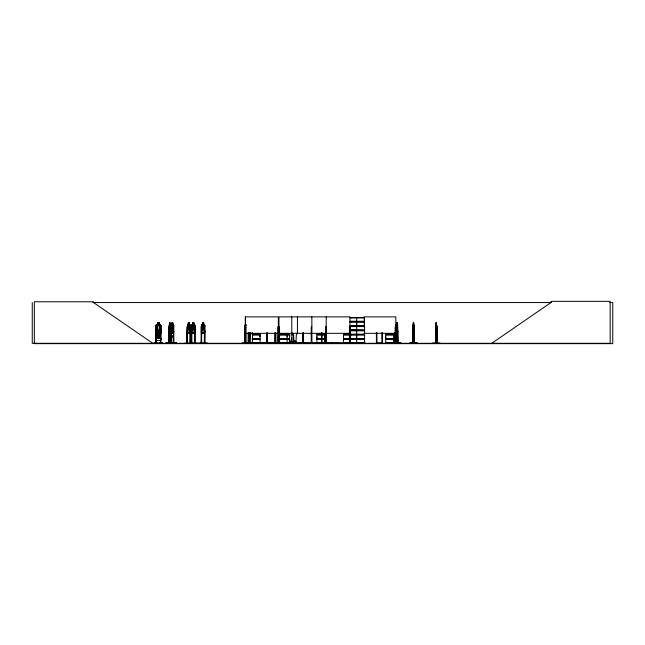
<?xml version="1.0" encoding="UTF-8"?>
<svg xmlns="http://www.w3.org/2000/svg" width="645" height="645" viewBox="0 0 645 645"><rect width="100%" height="100%" fill="white"/><g stroke="black" fill="none" stroke-linecap="round" stroke-linejoin="round"><path stroke-width="0.97" d="M260.008 336.851L260.008 334.957L252.324 334.957M287.114 336.851L287.114 334.957L287.114 338.738M289.637 334.957L289.637 336.851L289.645 334.957L279.567 334.957M316.913 338.738L316.913 334.957L324.604 334.957L324.604 338.738L316.913 338.738L316.921 336.851M324.596 334.957L324.596 338.738M351.211 338.738L343.519 338.738L343.527 336.851M356.693 336.851L356.693 338.738L356.685 334.957M356.693 323.919L356.693 325.806L356.685 322.032M364.369 322.032L364.369 325.806M385.758 338.738L385.758 334.957L393.45 334.957L393.442 338.738L385.758 338.738L385.766 336.851M248.454 343.293L248.519 342.705M171.376 333.425L171.497 335.247A1.371 1.25 -90 0 1 171.755 337.4L171.497 342.68M413.937 333.005L414.082 331.054L413.953 333.07M436.665 333.07L436.794 331.054L436.738 333.07L435.681 333.07L435.754 324.919M417.291 343.253L409.962 342.971L417.283 343.301M432.674 342.995L440.003 342.995M170.441 333.07L170.441 324.919M170.691 331.062L170.506 333.07L169.216 333.07M165.934 342.995L176.408 342.995L165.555 343.293M171.989 343.301L172.102 342.406L171.497 342.406M290.734 341.471L290.5 341.245M270.11 342.987L262.725 343.301M391.652 343.253L400.835 342.995L385.75 343.14L385.766 339.496L393.45 339.496L393.442 343.035M170.248 333.763L170.675 333.102L173.449 333.07L173.795 331.062L173.392 333.07M171.28 341.898L170.78 341.931L171.28 342.132M171.304 341.931L170.861 341.931M295.096 341.503L294.709 341.245L295.144 341.495M343.495 343.293L364.723 343.221L364.659 342.705L364.046 342.705L364.054 343.301M170.409 329.434L170.151 331.054L169.659 331.054L169.579 322.895L170.167 322.895L170.409 325.661L170.482 343.301L170.602 325.661L171.135 324.919M413.316 324.919L412.832 325.636L412.832 331.062L413.026 333.07L414.017 333.07M413.034 324.919L412.961 343.301L413.316 322.895M252.558 343.253L252.671 342.705M187.526 333.07L187.098 331.062L187.469 333.07L190.323 333.07L190.735 331.062M190.323 333.07L190.694 331.054M194.605 333.07L195.072 325.628L194.58 324.983L191.839 324.983M204.481 333.005L204.981 331.062M204.513 333.07L204.941 331.054M173.312 343.253L173.312 326.87L173.771 326.87M396.344 324.919L396.191 343.301M169.208 343.301L169.288 324.919M184.43 343.253L197.443 342.995M198.668 342.995L207.343 342.995M300.764 343.253L305.166 342.971M155.655 338.496L156.235 340.512L160.436 340.512L160.992 338.488M160.436 340.512L161.048 338.496M160.484 333.07L161.137 331.062L161.105 325.628L160.468 324.919M194.435 329.434L193.839 331.054L192.726 331.054L192.129 329.434L192.686 322.895M154.115 343.253L156.848 343.261M156.88 342.995L154.123 342.995L162.467 342.995L159.75 343.261M294.821 341.342L294.87 341.56M275.455 343.261L275.423 332.804M363.119 343.253L364.764 342.963L343.527 343.035M364.457 343.261L364.473 342.705M351.42 330.216L364.385 330.409M245.06 343.293L245.076 342.705M245.269 316.88L245.261 343.301L245.422 342.705M278.535 343.293L278.43 342.705M187.534 324.919L187.042 343.301M187.55 324.983L187.147 343.301M191.863 333.07L191.436 325.636L191.823 324.919L192.686 324.919M191.492 325.636L191.871 324.919M201.756 324.919L201.369 343.301M244.842 343.301L244.906 325.636L245.374 324.919M245.39 333.005L244.955 325.636L245.39 324.983M170.296 333.425L170.707 333.102M161.048 333.062L160.42 332.352L159.226 332.352L159.259 330.329L157.445 330.329L157.533 332.417L156.227 332.352L155.655 333.07L156.284 332.417M155.582 343.301L155.679 325.636L156.284 324.919M188.348 322.895L187.792 329.434L188.388 331.054L189.501 331.054L190.098 329.434L190.098 325.661L189.501 324.983L189.485 322.895M170.24 343.124L170.361 343.301M203.739 322.96L202.562 322.96L202.619 324.983L202.014 325.661L202.014 329.434L202.619 331.054L203.739 331.054L204.336 329.434L204.336 325.661L203.739 324.983M288.968 342.817L288.662 343.293L289.702 343.156L279.422 343.148M293.846 343.301L293.717 342.406L293.773 343.301L291.338 343.156L292.225 342.963M291.306 343.277L292.145 343.035L292.153 341.963L291.822 342.979M292.177 343.156L291.169 343.301L291.774 343.293M292.346 343.301L292.145 343.035M293.814 343.14L292.975 343.277L294.007 343.301M293.048 343.293L293.37 341.963L293.612 342.817M293.604 343.293L294.217 343.285M296.039 343.285L296.474 341.963L296.232 342.817M296.523 343.285L295.45 343.277L296.128 343.293M157.501 332.417L156.606 333.094L156.606 336.867L157.501 338.488L159.17 338.488L160.065 336.867L160.065 333.094L159.17 332.417L159.17 330.393M491.764 343.301L550.975 302.553L550.975 301.352L610.178 301.352L610.178 343.301L32.25 343.301L32.25 302.553M319.823 343.261L323.008 342.963M165.636 343.204L176.408 342.995M288.855 343.156L289.911 343.269L288.887 343.035M291.532 343.301L292.064 343.196M92.783 302.553L551.282 302.553M609.727 302.553L612.75 302.553L612.75 343.648L34.33 343.648L34.33 301.779L93.541 301.779L93.541 302.553L152.744 343.301M364.006 316.88L395.82 316.88L395.748 343.301M350.074 317.469L351.219 317.477M351.436 317.477L364.385 317.477M350.09 317.63L351.219 317.622M351.436 317.614L364.385 317.622L364.377 321.275L351.444 321.275M350.066 317.856L351.203 317.856M351.452 317.856L364.369 317.856L364.369 321.275M350.074 321.275L351.211 321.275M350.122 321.533L351.259 321.533M351.388 321.533L364.433 321.533M350.122 321.766L351.259 321.766M351.388 321.766L364.433 321.766M350.074 322.032L351.211 322.032M351.444 322.032L364.377 322.032L364.377 325.806L351.444 325.806M160.492 324.919L159.299 324.919L159.323 322.895L157.485 322.895L157.549 324.983M189.541 322.895L188.292 322.895L188.332 324.983M397.223 322.895L396.635 322.895L396.393 325.661L396.651 331.054L397.143 331.054L397.401 329.434L397.159 322.895L397.207 324.983M413.058 329.434L413.663 331.054L413.743 322.895L413.251 322.895L413.268 324.983M157.549 322.96L159.267 322.96M169.595 322.96L170.151 322.96M172.763 322.96L171.78 322.96L171.844 333.07M188.332 322.96L189.501 322.96M192.67 322.96L193.839 322.96M396.651 322.96L397.207 322.96M413.268 322.96L413.727 322.96M435.988 322.96L436.447 322.96M156.251 324.919L157.517 324.919M169.224 324.919L169.643 324.919M170.103 324.919L170.506 324.919M171.07 324.919L171.844 324.919M172.739 324.919L173.441 324.919M187.477 324.919L188.348 324.919M189.485 324.919L190.307 324.919L190.694 325.661L190.654 343.301M193.823 324.919L194.645 324.919L195.032 325.661L194.992 343.301M201.708 324.919L202.578 324.919M203.723 324.919L204.554 324.919M245.318 324.919L246.261 324.919M395.562 324.919L396.111 325.636M396.699 324.919L396.127 325.669L395.901 324.919M397.562 324.919L396.272 333.07L397.562 333.07L397.626 331.062M413.671 324.919L414.146 325.661L414.227 343.301M436.391 324.919L436.867 325.661L436.875 343.301M156.284 324.983L160.468 324.983M169.232 324.983L170.498 324.983M171.086 324.983L173.432 324.983M187.501 324.983L190.291 324.983L190.735 325.628M204.538 324.983L201.724 324.983L201.417 325.669L201.498 343.301M245.342 324.983L246.301 324.983L245.648 325.661L245.648 327.547M395.546 324.983L395.957 324.983M396.288 324.983L397.554 324.983M412.969 324.983L414.009 324.983M435.689 324.983L436.721 324.983M155.679 325.636L156.267 333.07M169.119 325.636L168.998 343.301M173.368 324.983L173.795 325.628L173.771 343.301M204.481 324.983L204.981 325.628L204.497 324.919M397.626 325.628L397.772 343.301M435.552 325.636L435.681 343.301M436.875 325.628L436.738 343.301M171.844 325.661L172.763 325.661M350.074 325.806L351.211 325.806M350.122 326.072L351.259 326.072M351.388 326.072L364.433 326.072M350.122 326.306L351.259 326.306M351.388 326.306L364.433 326.306M350.074 326.572L351.211 326.572M351.444 326.572L364.377 326.572M161.04 326.87L160.452 326.87L160.452 332.667M169.192 326.87L168.788 343.301M170.465 326.87L171.062 326.87L171.062 343.253M190.138 326.87L190.638 326.87M194.476 326.87L194.975 326.87M204.384 326.87L204.884 326.87M278.366 326.87L277.81 326.87L277.745 343.301M278.963 326.87L279.519 326.87L279.632 343.261M311.841 326.87L311.277 326.87L311.221 343.301M364.006 326.87L364.594 326.87L364.602 343.301M397.586 326.87L397.836 343.301M436.746 326.87L437.084 343.301M171.844 329.434L172.763 329.434M351.203 330.111L350.066 330.111L351.219 330.216M364.369 330.111L351.452 330.111L364.385 330.208M157.501 330.393L159.202 330.393M350.074 330.401L351.219 330.409M350.09 330.562L351.219 330.538M351.436 330.546L364.385 330.546M350.066 330.78L351.203 330.78M351.452 330.78L364.369 330.78M169.055 331.062L169.28 333.07M191.436 331.062L191.896 333.005L194.629 333.005M244.955 331.062L245.358 333.07M396.111 331.062L396.336 333.07M156.251 332.417L160.395 332.417L160.992 333.094M156.284 333.005L160.468 333.005M169.232 333.005L170.498 333.005M173.432 333.005L171.086 333.005L170.852 331.054L171.119 333.07M187.501 333.005L190.291 333.005M201.724 333.005L204.538 333.005M396.288 333.005L397.554 333.005M412.969 333.005L414.009 333.005M435.689 333.005L436.721 333.005M156.235 333.07L160.516 333.07M191.807 333.07L194.661 333.07M204.57 333.07L201.691 333.07L201.321 331.062L201.748 333.07M245.487 333.32L278.366 333.32M278.963 333.32L349.929 333.32M364.006 333.32L395.82 333.32M252.324 334.199L260.016 334.199M279.567 334.199L289.645 334.199M316.913 334.199L324.604 334.199M343.519 334.199L351.211 334.199M351.444 334.199L364.377 334.199M385.758 334.199L393.45 334.199M252.276 334.465L260.072 334.465M279.511 334.465L289.694 334.465M316.864 334.465L324.661 334.465M343.463 334.465L351.259 334.465M351.388 334.465L364.433 334.465M385.71 334.465L393.506 334.465M252.276 334.699L260.072 334.699M279.511 334.699L289.694 334.699M316.864 334.699L324.661 334.699M343.463 334.699L351.259 334.699M351.388 334.699L364.433 334.699M385.71 334.699L393.506 334.699M351.211 334.957L343.519 334.957L343.519 338.738M351.444 334.957L364.377 334.957M171.497 335.247L171.457 335.247A1.371 1.25 -90 0 1 171.715 337.4L171.755 337.4M169.949 337.4L169.99 337.4A1.371 1.25 -90 0 1 170.248 335.247L170.248 335.247A1.371 1.25 -90 0 0 169.949 337.4L170.248 342.68L171.119 342.705M252.324 338.738L260.016 338.738L260.016 334.957M279.567 338.738L289.645 338.738M351.444 338.738L364.377 338.738M252.276 338.996L260.072 338.996M279.511 338.996L289.694 338.996M316.864 338.996L324.661 338.996M343.463 338.996L351.259 338.996M351.388 338.996L364.433 338.996M385.71 338.996L393.506 338.996M252.276 339.23L260.072 339.23M279.511 339.23L289.694 339.23M316.864 339.23L324.661 339.23M343.463 339.23L351.259 339.23M351.388 339.23L364.433 339.23M385.71 339.23L393.506 339.23M252.324 339.496L260.016 339.496L260.016 343.14L242.286 343.221L260.008 343.035M279.567 339.496L289.645 339.496M324.604 343.14L324.604 339.496L316.913 339.496L316.913 343.14L328.587 343.261L324.137 343.301M351.211 339.496L343.519 339.496L343.519 343.14M351.444 339.496L364.377 339.496M170.844 341.777L171.457 341.777L171.497 342.979M171.248 341.963L170.82 342.019L171.272 342.035M289.291 341.963L289.307 342.817M170.377 342.406L169.764 342.406L169.764 343.124M291.822 342.406L291.596 343.124L292.072 343.301M155.493 342.705L156.203 342.705M168.788 342.705L169.24 342.705M173.827 342.705L173.263 342.705L173.279 343.301M186.865 342.705L187.461 342.705M190.09 342.705L190.686 342.705M191.202 342.705L191.799 342.705M194.427 342.705L195.024 342.705M204.336 342.705L204.933 342.705L204.747 343.301M244.673 342.705L352.114 342.793M376.986 342.705L376.301 342.705L376.301 343.301M382.469 342.705L381.784 342.705L381.784 343.301M394.506 342.705L394.95 342.705M395.216 342.705L395.933 342.705L395.99 343.301L395.869 326.87L395.28 326.87L395.272 343.301M396.119 342.705L396.562 342.705M412.84 342.705L413.268 342.705M413.985 342.705L414.372 343.301M435.98 342.705L435.593 343.301M436.697 342.705L437.125 342.705M278.898 342.705L278.874 343.301L272.73 343.221L281.655 343.261M292.161 342.866L294.789 343.301M351.598 342.963L348.55 343.261M376.986 342.874L381.784 342.874M162.467 342.995L159.67 343.301M272.73 342.995L278.664 343.301M279.438 343.035L296.636 343.285M316.921 343.035L328.555 342.971M385.766 343.035L400.835 342.995M409.962 342.995L417.291 342.995M311.922 343.221L311.841 316.88M356.645 343.285L356.693 339.496M382.525 343.253L382.404 332.667M395.441 343.293L395.337 326.87M171.739 343.124L171.957 342.406M251.719 333.102L252.751 334.344M173.384 324.919L173.763 325.661M156.284 340.439L155.743 333.102M246.583 343.269L246.608 342.793M397.723 325.661L397.497 324.919L397.981 343.301M413.945 324.919L414.017 343.301M250.308 343.269L250.3 342.705M435.633 331.054L435.746 333.07M291.709 337.4L292 342.68L293.37 342.68L293.652 337.4A1.371 1.371 0 0 0 293.87 337.117M289.299 337.561L289.573 342.511L291.621 342.511L292.048 334.594A2.056 2.056 0 0 0 292.653 333.134M436.955 326.87L436.955 330.732M436.955 332.667L436.947 343.301M436.447 324.983L436.455 322.895L435.972 322.895L435.988 331.054L436.584 329.434L436.391 322.895M436.036 322.895L436.052 324.983M435.931 332.667L435.947 343.301M435.818 332.667L435.738 343.301M414.243 326.87L414.356 343.301M413.671 322.895L413.663 324.983M413.219 332.667L413.227 343.301M412.873 342.705L412.881 343.301M396.522 332.667L396.538 343.301M396.377 332.667L396.401 343.301L396.312 326.87M394.909 332.667L394.925 343.301L394.756 332.667M394.7 332.667L394.716 343.301M394.555 332.667L394.506 343.301M382.34 342.705L382.34 343.301M381.848 332.667L381.848 343.301M376.922 332.667L376.986 343.301M376.857 342.705L376.857 343.301M376.366 332.667L376.43 343.301M364.127 342.705L364.135 343.301M363.941 342.705L363.941 343.301M359.934 342.793L359.934 343.301M358.814 342.793L358.814 343.301M356.685 317.63L356.693 321.275M356.685 326.572L356.685 330.208M356.685 330.562L356.693 334.199M349.856 342.705L349.84 343.301M349.646 342.705L349.63 343.301M349.558 326.87L349.501 343.301M349.388 343.301L349.445 326.87L350.033 326.87L350.033 343.301L349.929 316.88L278.963 316.88L278.914 343.301M332.57 342.793L332.659 343.301M326.257 342.705L326.346 343.301L326.362 326.87L325.822 326.87L325.935 343.301L325.975 326.87M326.209 316.88L326.144 343.301M325.773 342.705L325.773 343.301M324.596 339.496L324.596 343.035M322.097 342.705L322.097 343.301M322.04 332.804L321.992 343.301M321.863 342.705L321.847 343.301M321.653 342.705L321.653 343.301M321.565 332.804L321.637 343.301M321.452 332.804L321.476 343.301M312.591 342.793L312.591 343.301M311.777 342.705L311.777 343.301M311.35 342.705L311.39 343.301M303.505 332.804L303.553 343.301M303.4 342.705L303.4 343.301M303.36 332.804L303.287 343.301M303.118 332.804L303.118 343.301M303.069 342.705L302.989 343.301L302.965 332.804M297.442 316.88L297.442 333.32M295.402 342.817L295.402 341.02L294.459 341.02L294.459 342.817M293.37 333.763L293.37 335.247A1.371 1.371 0 0 1 293.87 335.747M293.273 342.817L293.265 343.301M293.007 342.979L293.007 341.777L292.378 341.777L292.378 342.979M292 333.763L292 335.247M291.79 316.88L291.79 333.32M291.806 342.406L291.806 342.979M291.08 342.817L291.08 341.02L290.137 341.02L290.137 342.817M290.79 343.301L288.259 343.301M287.122 339.496L287.122 343.14M280.527 342.705L280.543 343.301M280.502 342.705L280.47 343.301M280.39 342.705L280.39 343.301M280.099 343.301L279.994 342.705L279.954 343.301M278.301 343.301L278.366 316.88L245.487 316.88L245.479 343.301M277.866 342.705L277.874 343.301M275.778 332.804L275.754 343.301L275.625 332.804M275.367 332.667L275.351 343.301M275.221 342.705L275.213 343.301M274.923 342.705L274.907 343.301M274.834 332.667L274.778 343.301L274.706 342.705M267.417 332.804L267.433 343.301M267.264 332.804L267.224 343.301M267.207 332.804L267.127 343.301M267.062 332.804L267.046 343.301M262.233 343.301L259.903 343.301M257.863 343.301L257.452 343.301M256.871 343.301L241.311 343.301M253.009 342.963L252.913 342.705M252.727 342.705L252.735 343.301M252.461 332.667L252.461 343.301L252.429 342.705M250.276 332.667L250.002 343.301M249.817 332.667L249.792 343.301M248.768 332.667L248.752 343.301M248.607 332.667L248.647 343.301M248.414 332.667L248.365 343.301M248.244 332.667L248.204 343.301M246.108 343.301L246.043 326.87L244.721 326.87L244.737 343.301M245.979 342.705L245.979 343.301M245.011 342.705L244.987 343.301M204.925 325.628L204.9 343.301M204.715 331.699L204.65 343.301M204.554 326.87L204.513 343.301M204.384 331.699L204.344 343.301M203.683 324.983L203.78 322.895L202.522 322.895L202.562 324.983M201.119 343.301L201.127 326.87L201.635 326.87L201.635 343.301L201.667 342.705L201.087 342.705L201.095 343.301M194.806 326.87L194.806 343.301M194.734 342.705L194.742 343.301M194.645 326.87L194.613 343.301M194.435 343.301L194.435 325.661L193.839 324.983L193.823 322.895M193.879 324.919L193.879 322.895L192.629 322.895L192.629 324.919M191.783 343.301L191.75 326.87L191.243 326.87L191.234 343.301M191.573 326.87L191.613 343.301M191.484 342.705L191.509 343.301M191.42 326.87L191.38 343.301M190.622 342.705L190.501 343.301M190.46 330.732L190.372 343.301M190.307 326.87L190.275 343.301M190.138 330.732L190.098 343.301M187.445 343.301L187.405 326.87L186.905 326.87L186.873 343.301M187.276 342.705L187.276 343.301M172.763 333.07L172.804 322.895L171.747 322.895L171.344 329.434L171.844 331.054L172.763 331.054L173.263 325.661L172.739 322.895M171.643 342.406L171.643 343.124M170.877 332.667L170.909 343.301M170.812 325.636L170.788 343.301M170.619 342.705L170.651 343.301M170.256 331.699L170.24 343.301M169.909 342.406L169.909 342.979M168.982 326.87L168.901 343.301M161.097 343.301L161.097 342.705L160.395 342.705L160.395 343.301M161.04 325.661L161.016 343.301M160.879 342.705L160.863 343.301M160.549 326.87L160.549 343.301M160.452 338.472L160.492 343.301M159.299 322.895L159.234 324.983L160.17 325.661L160.17 329.434L159.267 331.054L157.573 331.054L156.671 329.434L156.671 325.661L157.573 324.983L157.573 322.96M159.17 333.094L159.17 336.867L157.501 336.867L157.501 333.094M156.106 343.301L156.146 326.87L155.55 326.87L155.493 343.301M156.05 326.87L156.05 332.667M156.05 338.472L155.961 343.301M155.719 342.705L155.735 343.301M296.974 333.134A2.056 2.056 0 0 1 296.369 334.594L295.95 342.511L293.894 342.511L293.467 334.594A2.056 2.056 0 0 1 292.862 333.134M397.651 331.062L397.457 333.07L397.723 331.054M159.944 337.73L159.371 337.795L158.388 335.843C157.759 339.036 155.518 337.859 158.001 335.4C155.638 333.102 157.751 331.861 158.356 334.94C158.936 331.861 161.185 333.086 158.743 335.408L159.944 337.73M158.96 323.298L157.88 323.298L157.88 323.975L158.96 323.975L158.96 323.298M170.062 323.298L169.748 323.975L170.062 323.298M172.602 323.298L172.005 323.298L172.005 323.975L172.602 323.975L172.602 323.298M189.299 323.298L188.59 323.298L188.59 323.975L189.299 323.975L189.299 323.298M193.637 323.298L192.928 323.298L192.928 323.975L193.637 323.975L193.637 323.298M203.538 323.298L202.82 323.298L202.82 323.975L203.538 323.975L203.538 323.298M159.267 325.661L157.573 325.661L157.573 329.434L159.267 329.434L159.267 325.661M170.151 325.661L169.659 325.661L169.659 329.434L170.151 329.434L170.151 325.661M189.501 325.661L188.388 325.661L188.388 329.434L189.501 329.434L189.501 325.661M193.839 325.661L192.726 325.661L192.726 329.434L193.839 329.434L193.839 325.661M203.739 325.661L202.619 325.661L202.619 329.434L203.739 329.434L203.739 325.661M397.143 325.661L396.651 325.661L396.651 329.434L397.143 329.434L397.143 325.661M413.663 325.661L413.268 329.434L413.663 325.661M436.375 325.661L435.988 329.434L436.375 325.661M158.872 330.732L157.799 330.732L157.799 331.409L158.872 331.409L158.872 330.732M173.586 343.293L173.497 326.87L173.586 343.301M331.457 343.301L331.457 342.793L331.449 343.301"/></g></svg>
